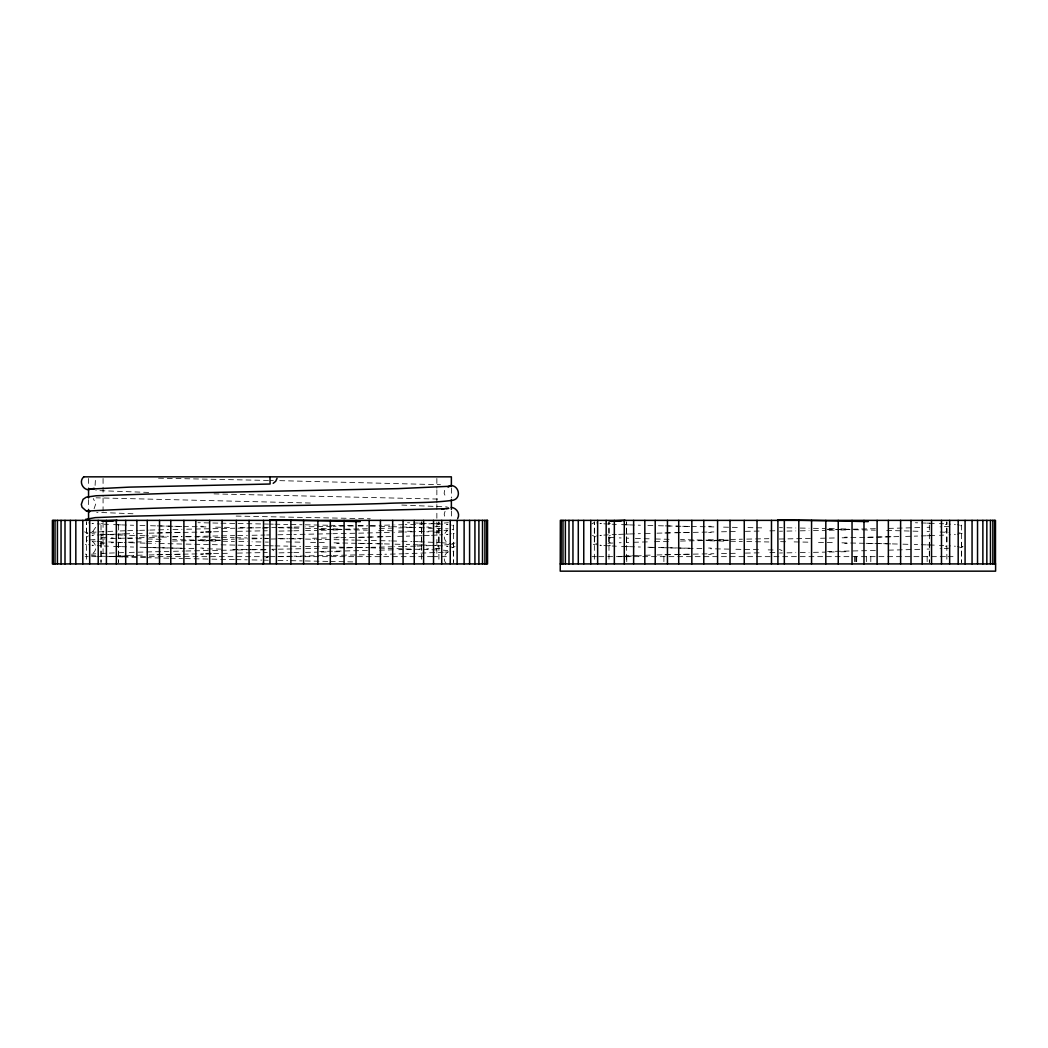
<?xml version="1.0" encoding="UTF-8"?>
<svg xmlns="http://www.w3.org/2000/svg" width="1048" height="1048" viewBox="0 0 1048 1048"><rect width="100%" height="100%" fill="white"/><g stroke="black" fill="none" stroke-linecap="round" stroke-linejoin="round"><path stroke-width="0.75" stroke-dasharray="5 3.75" d="M86.395 542.144L86.395 521.93L86.395 562.357M101.027 542.144L101.027 562.357L101.027 521.93M118.529 542.144L118.529 562.357L118.529 521.93M421.401 542.144L421.401 521.93L421.401 562.357M438.902 542.144L438.902 521.93L438.902 562.357M453.535 542.144L453.535 562.357L453.535 521.93M594.347 542.144L594.347 521.93L594.347 562.357M608.98 542.144L608.98 521.93L608.98 562.357M626.481 542.144L626.481 521.93L626.481 562.357M929.34 542.144L929.34 562.357L929.34 521.93M946.842 542.144L946.842 521.93L946.842 562.357M961.475 542.144L961.475 562.357L961.475 521.93M444.68 490.359L444.116 493.254L446.147 498.193M95.093 485.434L95.407 479.892M445.059 511.359L444.156 514.149L445.583 519.297M95.656 527.327L92.512 531.899M94.084 508.752L95.813 503.708L93.272 498.534M93.207 553.148C97.084 549.938 96.311 543.362 91.831 541.109L92.683 541.436M448.505 551.811C443.802 553.829 442.728 560.497 446.553 563.916M591.793 523.921L594.151 522.572M266.257 557.667L267.974 556.933M89.761 532.974L93.364 531.572M86.512 540.624L87.39 540.283M452.657 525.821L453.548 525.48M452.697 547.462L451.819 547.803L455.042 546.584M960.61 525.821L961.488 525.48M962.09 546.938L962.981 546.584L959.758 547.803M85.399 544.672L86.29 544.331M446.867 530.76L447.732 530.432C442.217 533.498 443.566 542.471 449.749 543.768M452.461 543.873L451.583 544.213L455.029 542.969M593.351 544.672L597.373 543.611M91.477 554.209L95.748 553.789M90.036 539.943L96.992 539.34M93.233 532.292L96.102 532.07M444.26 523.044L448.334 522.729M443.959 530.432L446.828 530.196M444.601 544.894L448.95 544.554M444.797 552.126L447.679 551.89M99.023 531.873L117.114 531.048M99.979 539.17L107.525 538.803M436.859 523.502L439.846 523.332M436.558 530.878L442.531 530.537M443.356 552.231L405.537 553.724M101.302 535.397L102.416 535.332M101.302 542.641L102.311 542.602M609.242 535.397L610.368 535.332M609.242 542.641L610.264 542.602M433.82 523.633L426.248 523.948M433.531 531.009L425.96 531.323M101.774 553.449L107.879 553.174M435.51 545.379L438.575 545.235M424.728 524L417.156 524.275M110.551 538.659L116.629 538.436M424.44 531.388L416.881 531.65M109.411 553.095L117.062 552.82M426.313 545.759L430.925 545.589M120.14 530.943L126.166 530.746M127.673 530.694L138.113 530.393M415.65 524.314L405.157 524.642M119.668 538.318L125.695 538.135M127.214 538.082L137.668 537.768M415.375 531.703L404.882 532.017M118.594 552.755L126.205 552.519M415.624 546.126L405.039 546.44M417.143 546.074L421.715 545.929M139.594 530.354L148.397 530.118M403.663 524.681L394.795 524.93M139.161 537.729L147.965 537.493M403.401 532.057L394.533 532.305M129.245 552.414L168.859 551.392M403.532 546.48L394.611 546.729M404.043 553.763L384.878 554.274M149.851 530.078L168.322 529.62M384.59 525.192L393.341 524.969M149.432 537.454L160.017 537.192M384.328 532.567L393.079 532.345M393.131 546.755L371.398 547.292M370.363 525.533L381.42 525.271M161.602 537.152L169.514 536.969M381.171 532.646L357.958 533.183M381.708 554.353L358.377 554.89M172.933 529.515L182.038 529.319M186.675 529.214L234.909 528.231M358.206 525.795L367.324 525.598M353.569 525.899L333.094 526.332M172.553 536.904L181.671 536.694M186.321 536.602L211.355 536.078M354.918 533.249L332.845 533.707M173.47 551.287L184.199 551.052M185.823 551.012L211.08 550.488M357.578 547.606L369.852 547.331M344.726 547.868L319.863 548.379M346.338 547.842L356.045 547.632M355.324 554.955L333.146 555.414M331.574 526.358L305.309 526.882M200.679 532.62L203.194 532.567M321.33 530.262L329.098 530.105M332.937 530.026L339.513 529.895M305.505 530.576L317.4 530.34M212.862 536.052L234.608 535.62M331.325 533.733L293.899 534.48M200.417 539.877L207.006 539.733M210.844 539.668L218.613 539.51M336.749 537.205L339.264 537.152M222.53 539.432L234.451 539.196M813.445 530.576L825.352 530.34M708.618 532.62L711.134 532.567M829.269 530.262L837.038 530.105M840.876 530.026L847.452 529.895M730.482 539.432L742.39 539.196M708.356 539.877L714.946 539.733M718.784 539.668L726.552 539.51M844.688 537.205L847.203 537.152M212.613 550.462L234.542 550.03M305.662 548.654L318.291 548.405M200.679 554.379L203.194 554.327M339.513 551.667L332.937 551.798M305.505 552.348L317.4 552.113M321.33 552.034L329.098 551.877M331.627 555.453L294.016 556.187M813.445 552.348L825.352 552.113M829.269 552.034L837.038 551.877M708.618 554.379L711.134 554.327M840.876 551.798L847.452 551.667M238.093 528.179L268.498 527.589M271.707 527.524L276.541 527.432M278.139 527.406L292.562 527.131M294.161 527.092L300.527 526.974M279.017 531.087L292.313 530.825M293.781 530.799L301.117 530.655M237.791 535.554L247.354 535.371M252.136 535.279L265 535.03M266.611 535.004L269.834 534.939M277.877 534.781L292.3 534.506M238.826 539.104L247.629 538.934M252.057 538.855L260.926 538.685M265.38 538.593L268.34 538.541M779.529 531.231L782.502 531.166M786.956 531.087L795.825 530.917M800.253 530.825L809.056 530.655M746.765 539.104L754.101 538.973M755.569 538.934L768.865 538.685M237.765 549.964L250.629 549.715M252.241 549.689L268.484 549.375M271.733 549.309L276.607 549.217M278.231 549.191L304.064 548.694M279.017 552.859L292.313 552.597M293.781 552.571L301.117 552.427M277.917 556.501L292.418 556.226M779.529 552.99L782.502 552.938M786.956 552.859L795.825 552.689M800.253 552.597L809.056 552.427M85.085 556.658L88.255 556.658M91.595 556.658L95.918 556.658M96.796 556.658L268.904 556.658M269.965 556.658L432.274 556.658M432.614 556.658L448.518 556.658M592.133 556.658L596.469 556.658M598.788 556.658L604.08 556.658M607.67 556.658L940.213 556.658M940.554 556.658L947.313 556.658M948.021 556.658L956.457 556.658M268.498 480.442L156.833 478.137M270.109 480.469L273.332 480.534M279.79 480.652L440.474 484.713M214.015 493.883L437.645 499.058M310.339 503.027L96.049 497.826M236.141 516.075L370.285 518.76M711.134 526.319L708.618 526.266M829.269 528.624L837.038 528.781M840.876 528.86L847.465 528.991M786.956 527.799L795.825 527.969M800.253 528.061L809.056 528.218M813.431 528.31L825.339 528.546M779.529 527.655L782.502 527.72M238.145 523.502L268.498 524.092M270.109 524.118L273.318 524.183M274.917 524.21L287.755 524.459M290.938 524.524L302.073 524.734M217.827 523.109L197.993 522.703M220.945 523.162L234.975 523.437M305.243 524.799L328.443 525.258M329.963 525.284L353.425 525.769M279.004 527.799L292.313 528.061M293.781 528.087L301.117 528.218M305.492 528.31L317.4 528.546M321.33 528.624L329.098 528.781M332.937 528.86L339.526 528.991M203.194 526.319L200.679 526.266M844.688 543.454L847.203 543.506M714.946 540.912L708.369 540.781M718.784 540.991L726.552 541.148M730.469 541.226L742.377 541.462M746.765 541.541L754.101 541.685M755.569 541.711L768.865 541.973M251.926 538.056L261.699 538.24M263.323 538.266L268.209 538.358M277.969 538.554L287.742 538.738M219.949 537.428L209.115 537.205M221.534 537.454L234.189 537.703M235.8 537.742L247.092 537.965M290.964 538.803L300.645 538.986M305.479 539.078L314.963 539.261M316.535 539.301L339.735 539.759M207.583 537.179L195.033 536.917M711.134 548.091L708.618 548.038M260.926 541.973L252.044 541.803M265.38 542.052L268.34 542.117M222.53 541.226L234.438 541.462M238.813 541.541L247.629 541.711M207.006 540.912L200.417 540.781M210.844 540.991L218.613 541.148M336.749 543.454L339.264 543.506M238.001 545.17L268.498 545.746M270.109 545.785L273.332 545.851M274.943 545.877L287.846 546.126M291.043 546.178L300.632 546.375M234.804 545.104L184.815 544.082M305.413 546.466L328.731 546.925M330.251 546.951L353.818 547.449M203.194 548.091L200.679 548.038M252.005 559.92L261.725 560.117M263.349 560.143L268.209 560.235M277.93 560.418L287.65 560.615M234.359 559.58L209.404 559.095M235.957 559.619L247.197 559.829M290.859 560.667L302.099 560.89M305.309 560.955L328.718 561.414M207.871 559.056L184.094 558.558M330.251 561.44L353.923 561.938M358.049 525.873L367.154 526.083M342.984 539.838L354.316 540.074M185.313 536.72L193.422 536.89M355.94 540.113L366.708 540.349M172.92 536.445L182.156 536.641M356.949 547.514L366.093 547.724M181.763 544.017L158.497 543.48M170.313 558.256L182.562 558.532M370.193 526.148L378.079 526.332M379.664 526.371L390.223 526.633M371.32 540.454L390.144 540.912M157.095 536.078L146.51 535.803M158.707 536.104L168.309 536.34M370.664 547.816L440.356 550.03M168.78 558.217L147.1 557.693M148.646 492.429L95.866 490.529M391.677 526.672L400.467 526.908M391.611 540.938L398.987 541.135M145.043 535.764L136.083 535.528M145.096 543.139L136.214 542.903M146.563 543.178L155.327 543.414M145.62 557.654L124.66 557.051M401.816 505.071L447.208 506.918M132.965 513.756L96.704 512.315M401.947 526.947L448.033 528.834M402 541.213L411.93 541.502M134.576 535.476L123.978 535.161M134.733 542.864L124.214 542.537M413.436 541.554L421.702 541.816M117.861 534.965L122.446 535.109M122.708 542.484L115.123 542.222M118.581 556.855L123.14 556.999M409.375 527.157L411.471 527.223M428.999 527.838L431.396 527.917M419.436 541.75L440.514 542.668M108.638 534.624L113.25 534.794M113.603 542.17L106.005 541.855M109.398 556.514L113.996 556.684M100.975 534.284L104.04 534.414M101.761 556.174L104.813 556.305M945.453 524.445L946.58 524.511M945.558 531.716L946.58 531.768M610.368 523.542L609.242 523.489M945.453 546.218L946.58 546.283M437.514 524.445L438.64 524.511M610.264 538.056L609.242 538.004M437.619 531.716L438.64 531.768M610.368 545.314L609.242 545.261M102.285 523.542L101.433 523.502M437.514 546.218L438.64 546.283M102.311 538.056L101.551 538.017M96.992 541.371L102.979 541.711M441.994 542.759L446.291 543.1M443.356 550.2L447.679 550.541M92.014 533.707L94.923 533.943M92.683 541.03L95.565 541.266M91.412 555.492L95.748 555.833M958.448 532.725L962.077 533.615M595.631 536.825L592.461 535.476M452.133 529.292L453.011 529.633M453.247 533.275L454.138 533.615M452.959 551.3L453.849 551.641M87.05 532.908L87.927 533.249L84.547 531.86M86.814 536.484L87.691 536.825M85.294 554.064L86.185 554.405M927.153 556.658L927.153 563.916M870.809 556.658L870.809 563.916M866.342 556.658L866.342 563.916M856.701 556.658L856.701 562.095M856.57 556.658L856.57 563.916M855.705 556.658L855.705 563.916M854.539 556.658L854.539 562.462M663.895 556.658L663.895 563.916M626.756 556.658L626.756 562.462M451.374 488.237L451.374 498.01M451.374 511.044L451.374 519.192M436.859 478.464L436.859 488.237M436.859 489.861L436.859 502.896M436.859 504.52L436.859 556.658M103.071 478.464L103.071 496.385M103.071 498.01L103.071 511.044M103.071 522.441L103.071 556.658M88.556 478.464L88.556 486.613M88.556 499.634L88.556 507.782M265.812 557.968A7.257 7.257 0 0 1 268.76 556.75M110.878 556.658A181.487 2.974 -0.6 0 1 111.599 556.632M115.424 556.488A181.487 2.974 -0.6 0 1 117.035 556.423M272.454 549.833A7.257 7.244 0 0 1 273.751 550.462M220.316 540.585A181.474 1.402 1 0 1 172.527 539.589M161.156 539.314A181.474 2.515 0.8 0 1 146.707 538.96M141.205 538.816A181.474 2.515 0.8 0 1 128.144 538.436M120.782 538.2A181.474 2.515 0.8 0 1 118.424 538.122M113.184 537.965A181.474 3.249 0.4 0 1 111.311 537.886M106.084 537.676A181.474 3.249 0.4 0 1 100.045 537.375M88.635 536.013A181.474 3.458 0 0 1 89.918 535.698M91.988 535.449A181.474 3.458 0 0 1 92.905 535.358M92.486 535.371A181.474 3.17 -0.4 0 1 93.508 535.292M97.307 535.017A181.474 3.17 -0.4 0 1 100.477 534.847M104.171 534.65A181.474 3.17 -0.4 0 1 108.416 534.467M110.747 534.375A181.474 3.17 -0.4 0 1 118.621 534.087M121.542 533.982A181.474 3.17 -0.4 0 1 124.62 533.891M117.743 534.1A181.474 2.384 -0.8 0 1 120.638 534.008M124.699 533.877A181.474 2.384 -0.8 0 1 133.62 533.602M137.249 533.511A181.474 2.384 -0.8 0 1 144.952 533.301M149.039 533.183A181.474 2.384 -0.8 0 1 181.763 532.423M156.964 533A181.474 1.205 -1 0 1 203.639 531.991M213.582 531.794A181.474 1.205 -1 0 1 229.368 531.48M237.438 531.323A181.474 1.205 -1 0 1 267.279 530.773M367.416 528.703A181.474 1.402 -1 0 1 319.627 529.699M421.519 527.236A181.474 2.515 -0.8 0 1 419.148 527.314M411.799 527.55A181.474 2.515 -0.8 0 1 398.725 527.93M393.223 528.074A181.474 2.515 -0.8 0 1 378.786 528.428M439.885 526.489A181.474 3.249 -0.4 0 1 433.846 526.79M428.619 527A181.474 3.249 -0.4 0 1 426.759 527.079M447.038 524.472A181.474 3.458 0 0 1 447.954 524.563M450.024 524.812A181.474 3.458 0 0 1 451.295 525.127M418.401 523.096A181.474 3.17 0.4 0 0 415.322 523.004A181.474 2.384 0.8 0 0 407.489 522.755M421.322 523.201A181.474 3.17 0.4 0 1 429.195 523.489M431.527 523.581A181.474 3.17 0.4 0 1 435.758 523.777M439.466 523.961A181.474 3.17 0.4 0 1 442.636 524.144M446.435 524.406A181.474 3.17 0.4 0 1 447.457 524.498M419.305 523.122A181.474 2.384 0.8 0 1 422.187 523.214M267.279 528.113A181.474 1.205 1 0 1 261.895 528.022M253.747 527.865A181.474 1.205 1 0 1 237.438 527.563M229.368 527.406A181.474 1.205 1 0 1 213.596 527.092M205.958 526.934A181.474 1.205 1 0 1 156.99 525.873M319.627 529.188A181.474 1.402 1 0 1 367.403 530.183M378.773 530.458A181.474 2.515 0.8 0 1 393.223 530.812M398.725 530.956A181.474 2.515 0.8 0 1 411.785 531.336M419.148 531.572A181.474 2.515 0.8 0 1 421.519 531.65M426.759 531.808A181.474 3.249 0.4 0 1 428.632 531.873M433.859 532.096A181.474 3.249 0.4 0 1 439.898 532.397M451.295 533.746A181.474 3.458 0 0 1 450.024 534.074M447.954 534.323A181.474 3.458 0 0 1 447.038 534.401M447.457 534.388A181.474 3.17 -0.4 0 1 446.435 534.48M442.636 534.742A181.474 3.17 -0.4 0 1 439.466 534.925M435.758 535.109A181.474 3.17 -0.4 0 1 431.527 535.305M429.195 535.397A181.474 3.17 -0.4 0 1 421.322 535.685M418.401 535.777A181.474 3.17 -0.4 0 1 415.322 535.882A181.474 2.384 -0.8 0 1 406.323 536.157M422.2 535.659A181.474 2.384 -0.8 0 1 419.318 535.764M402.707 536.262A181.474 2.384 -0.8 0 1 394.991 536.471M390.904 536.576A181.474 2.384 -0.8 0 1 358.18 537.336M382.952 536.759A181.474 1.205 -1 0 1 377.621 536.89M372.066 537.008A181.474 1.205 -1 0 1 333.985 537.821M326.347 537.978A181.474 1.205 -1 0 1 310.575 538.292M302.492 538.449A181.474 1.205 -1 0 1 269.978 539.052M172.527 541.069A181.474 1.402 -1 0 1 220.316 540.074M118.424 542.537A181.474 2.515 -0.8 0 1 120.795 542.445M128.144 542.222A181.474 2.515 -0.8 0 1 141.218 541.842M146.72 541.698A181.474 2.515 -0.8 0 1 161.169 541.344M100.045 543.27A181.474 3.249 -0.4 0 1 106.084 542.982M111.311 542.759A181.474 3.249 -0.4 0 1 113.171 542.694M92.905 545.288A181.474 3.458 0 0 1 91.988 545.209M89.918 544.96A181.474 3.458 0 0 1 88.635 544.633M121.542 546.663A181.474 3.17 0.4 0 0 124.62 546.768A181.474 2.384 0.8 0 0 133.607 547.043M118.621 546.571A181.474 3.17 0.4 0 1 110.747 546.283M108.416 546.191A181.474 3.17 0.4 0 1 104.171 545.995M100.477 545.812A181.474 3.17 0.4 0 1 97.307 545.628M93.508 545.366A181.474 3.17 0.4 0 1 92.486 545.274M181.763 548.222A181.474 2.384 0.8 0 1 149.026 547.462M144.938 547.357A181.474 2.384 0.8 0 1 137.236 547.148M120.625 546.65A181.474 2.384 0.8 0 1 117.73 546.545M265.131 549.964A181.474 1.205 1 0 1 260.258 549.873M255.371 549.781A181.474 1.205 1 0 1 230.927 549.322M221.272 549.126A181.474 1.205 1 0 1 202.709 548.759M193.919 548.576A181.474 1.205 1 0 1 141.663 547.397M111.756 556.436A181.474 2.83 -0.6 0 1 116.511 556.265M119.053 556.174A181.474 2.83 -0.6 0 1 127.319 555.912M130.293 555.82A181.474 2.83 -0.6 0 1 133.384 555.728M117.743 555.872A181.474 2.384 -0.8 0 1 120.625 555.781M124.699 555.65A181.474 2.384 -0.8 0 1 133.62 555.375M137.249 555.27A181.474 2.384 -0.8 0 1 144.952 555.06M149.039 554.955A181.474 2.384 -0.8 0 1 181.763 554.196M156.964 554.772A181.474 1.205 -1 0 1 203.639 553.763M213.582 553.554A181.474 1.205 -1 0 1 229.368 553.252M237.438 553.095A181.474 1.205 -1 0 1 267.279 552.532M367.416 550.462A181.474 1.402 -1 0 1 319.627 551.471M421.519 549.008A181.474 2.515 -0.8 0 1 419.148 549.087M411.799 549.322A181.474 2.515 -0.8 0 1 398.725 549.702M393.223 549.846A181.474 2.515 -0.8 0 1 378.786 550.2M439.885 548.261A181.474 3.249 -0.4 0 1 433.846 548.562M428.619 548.772A181.474 3.249 -0.4 0 1 426.759 548.851M447.038 546.244A181.474 3.458 0 0 1 447.954 546.336M450.024 546.584A181.474 3.458 0 0 1 451.295 546.899M418.401 544.868A181.474 3.17 0.4 0 0 415.322 544.777A181.474 2.384 0.8 0 0 406.31 544.488M421.322 544.973A181.474 3.17 0.4 0 1 429.195 545.261M431.527 545.353A181.474 3.17 0.4 0 1 435.758 545.536M439.466 545.72A181.474 3.17 0.4 0 1 442.636 545.903M446.435 546.178A181.474 3.17 0.4 0 1 447.457 546.257M358.18 543.309A181.474 2.384 0.8 0 1 390.904 544.069M394.991 544.174A181.474 2.384 0.8 0 1 402.694 544.384M419.305 544.894A181.474 2.384 0.8 0 1 422.187 544.986M286.196 541.895A181.474 1.205 1 0 1 302.505 542.209M310.575 542.366A181.474 1.205 1 0 1 326.347 542.681M333.985 542.825A181.474 1.205 1 0 1 372.092 543.637M377.647 543.768A181.474 1.205 1 0 1 382.979 543.886M92.905 523.528A181.474 3.458 0 0 1 91.988 523.437M89.918 523.188A181.474 3.458 0 0 1 88.635 522.873M121.542 524.904A181.474 3.17 0.4 0 0 124.62 524.996A181.474 2.384 0.8 0 0 133.62 525.271M118.621 524.799A181.474 3.17 0.4 0 1 110.747 524.511M108.416 524.419A181.474 3.17 0.4 0 1 104.171 524.223M100.477 524.039A181.474 3.17 0.4 0 1 97.307 523.856M93.508 523.594A181.474 3.17 0.4 0 1 92.486 523.502M181.763 526.45A181.474 2.384 0.8 0 1 149.026 525.69M144.938 525.585A181.474 2.384 0.8 0 1 137.236 525.375M120.625 524.878A181.474 2.384 0.8 0 1 117.73 524.786M618.818 556.658A181.487 2.974 -0.6 0 1 620.285 556.593M624.176 556.449A181.487 2.974 -0.6 0 1 624.975 556.423M779.411 549.558A7.257 7.244 0 0 1 782.005 550.672M780.603 541.659A181.474 1.205 1 0 1 785.987 541.75M794.135 541.895A181.474 1.205 1 0 1 810.445 542.209M818.514 542.366A181.474 1.205 1 0 1 834.3 542.681M841.924 542.825A181.474 1.205 1 0 1 890.918 543.886M728.255 540.585A181.474 1.402 1 0 1 680.466 539.589M669.096 539.314A181.474 2.515 0.8 0 1 654.646 538.96M649.157 538.816A181.474 2.515 0.8 0 1 633.595 538.358M628.721 538.2A181.474 2.515 0.8 0 1 626.363 538.122M621.123 537.965A181.474 3.249 0.4 0 1 619.25 537.886M614.036 537.676A181.474 3.249 0.4 0 1 607.984 537.375M596.574 536.013A181.474 3.458 0 0 1 597.858 535.698M599.928 535.449A181.474 3.458 0 0 1 600.845 535.358M600.425 535.371A181.474 3.17 -0.4 0 1 601.447 535.292M603.858 535.109A181.474 3.17 -0.4 0 1 608.416 534.847M612.124 534.65A181.474 3.17 -0.4 0 1 616.355 534.467M618.687 534.375A181.474 3.17 -0.4 0 1 626.56 534.087M629.481 533.982A181.474 3.17 -0.4 0 1 632.56 533.891A181.474 2.384 -0.8 0 1 640.394 533.642M625.682 534.1A181.474 2.384 -0.8 0 1 628.577 534.008M645.188 533.511A181.474 2.384 -0.8 0 1 652.891 533.301M656.978 533.183A181.474 2.384 -0.8 0 1 689.702 532.423M664.904 533A181.474 1.205 -1 0 1 670.235 532.882M675.79 532.764A181.474 1.205 -1 0 1 713.898 531.939M721.522 531.794A181.474 1.205 -1 0 1 737.307 531.48M745.377 531.323A181.474 1.205 -1 0 1 761.686 531.022M769.835 530.864A181.474 1.205 -1 0 1 777.904 530.72M875.355 528.703A181.474 1.402 -1 0 1 827.566 529.699M929.458 527.236A181.474 2.515 -0.8 0 1 927.087 527.314M919.738 527.55A181.474 2.515 -0.8 0 1 886.726 528.428M949.278 526.41A181.474 3.249 -0.4 0 1 940.108 526.856M957.387 524.721A181.474 3.458 0 0 1 959.313 525.218M926.34 523.096A181.474 3.17 0.4 0 0 923.262 523.004A181.474 2.384 0.8 0 0 915.428 522.755M929.262 523.201A181.474 3.17 0.4 0 1 934.659 523.397M939.466 523.581A181.474 3.17 0.4 0 1 943.698 523.777M949.056 524.052A181.474 3.17 0.4 0 1 950.575 524.144M954.374 524.406A181.474 3.17 0.4 0 1 955.396 524.498M927.244 523.122A181.474 2.384 0.8 0 1 930.139 523.214M827.566 529.188A181.474 1.402 1 0 1 875.342 530.183M886.713 530.458A181.474 2.515 0.8 0 1 919.738 531.336M927.087 531.572A181.474 2.515 0.8 0 1 929.458 531.65M940.121 532.017A181.474 3.249 0.4 0 1 949.278 532.476M959.313 533.668A181.474 3.458 0 0 1 957.387 534.153M955.396 534.388A181.474 3.17 -0.4 0 1 954.374 534.48M950.575 534.742A181.474 3.17 -0.4 0 1 949.056 534.834M943.711 535.109A181.474 3.17 -0.4 0 1 939.466 535.305M934.659 535.489A181.474 3.17 -0.4 0 1 929.262 535.685M926.34 535.777A181.474 3.17 -0.4 0 1 923.262 535.882A181.474 2.384 -0.8 0 1 914.262 536.157M930.139 535.659A181.474 2.384 -0.8 0 1 927.257 535.764M910.647 536.262A181.474 2.384 -0.8 0 1 902.931 536.471M898.843 536.576A181.474 2.384 -0.8 0 1 866.12 537.336M890.892 536.759A181.474 1.205 -1 0 1 841.924 537.821M834.287 537.978A181.474 1.205 -1 0 1 818.514 538.292M810.445 538.449A181.474 1.205 -1 0 1 777.917 539.052M680.48 541.069A181.474 1.402 -1 0 1 728.255 540.074M626.363 542.537A181.474 2.515 -0.8 0 1 628.735 542.445M633.595 542.288A181.474 2.515 -0.8 0 1 649.157 541.842M654.659 541.698A181.474 2.515 -0.8 0 1 669.109 541.344M607.984 543.27A181.474 3.249 -0.4 0 1 614.023 542.982M619.25 542.759A181.474 3.249 -0.4 0 1 621.123 542.694M600.845 545.288A181.474 3.458 0 0 1 599.928 545.209M597.858 544.96A181.474 3.458 0 0 1 596.574 544.633M629.481 546.663A181.474 3.17 0.4 0 0 632.56 546.768A181.474 2.384 0.8 0 0 640.38 547.017M626.56 546.571A181.474 3.17 0.4 0 1 618.687 546.283M616.355 546.191A181.474 3.17 0.4 0 1 612.111 545.995M608.416 545.812A181.474 3.17 0.4 0 1 603.858 545.536M601.447 545.366A181.474 3.17 0.4 0 1 600.425 545.274M689.702 548.222A181.474 2.384 0.8 0 1 656.965 547.462M652.878 547.357A181.474 2.384 0.8 0 1 645.175 547.148M628.564 546.65A181.474 2.384 0.8 0 1 625.682 546.545M773.07 549.964A181.474 1.205 1 0 1 768.197 549.873M758.411 549.689A181.474 1.205 1 0 1 734.019 549.231M729.212 549.126A181.474 1.205 1 0 1 710.649 548.759M701.859 548.576A181.474 1.205 1 0 1 660.528 547.659M654.895 547.528A181.474 1.205 1 0 1 649.603 547.397M619.696 556.436A181.474 2.83 -0.6 0 1 624.451 556.265M626.992 556.174A181.474 2.83 -0.6 0 1 635.258 555.912M638.232 555.82A181.474 2.83 -0.6 0 1 641.324 555.728M625.682 555.872A181.474 2.384 -0.8 0 1 628.577 555.781M632.638 555.65A181.474 2.384 -0.8 0 1 640.394 555.414M645.188 555.27A181.474 2.384 -0.8 0 1 652.891 555.06M656.978 554.955A181.474 2.384 -0.8 0 1 689.702 554.196M664.904 554.772A181.474 1.205 -1 0 1 670.235 554.654M675.79 554.523A181.474 1.205 -1 0 1 713.898 553.711M721.522 553.554A181.474 1.205 -1 0 1 737.307 553.252M745.377 553.095A181.474 1.205 -1 0 1 761.686 552.781M769.835 552.637A181.474 1.205 -1 0 1 777.904 552.493M875.355 550.462A181.474 1.402 -1 0 1 827.566 551.471M929.458 549.008A181.474 2.515 -0.8 0 1 927.087 549.087M919.738 549.322A181.474 2.515 -0.8 0 1 886.726 550.2M949.278 548.183A181.474 3.249 -0.4 0 1 940.108 548.628M957.387 546.493A181.474 3.458 0 0 1 959.313 546.99M926.34 544.868A181.474 3.17 0.4 0 0 923.262 544.777A181.474 2.384 0.8 0 0 914.262 544.488M929.262 544.973A181.474 3.17 0.4 0 1 934.659 545.156M939.466 545.353A181.474 3.17 0.4 0 1 943.698 545.536M949.056 545.812A181.474 3.17 0.4 0 1 950.575 545.903M954.374 546.178A181.474 3.17 0.4 0 1 955.396 546.257M866.12 543.309A181.474 2.384 0.8 0 1 898.843 544.069M902.931 544.174A181.474 2.384 0.8 0 1 910.633 544.384M927.244 544.894A181.474 2.384 0.8 0 1 930.139 544.986M600.845 523.528A181.474 3.458 0 0 1 599.928 523.437M597.858 523.188A181.474 3.458 0 0 1 596.574 522.873M629.481 524.904A181.474 3.17 0.4 0 0 632.56 524.996A181.474 2.384 0.8 0 0 640.38 525.245M626.56 524.799A181.474 3.17 0.4 0 1 618.687 524.511M616.355 524.419A181.474 3.17 0.4 0 1 612.111 524.223M608.416 524.039A181.474 3.17 0.4 0 1 603.858 523.777M601.447 523.594A181.474 3.17 0.4 0 1 600.425 523.502M689.702 526.45A181.474 2.384 0.8 0 1 656.965 525.69M652.891 525.585A181.474 2.384 0.8 0 1 645.175 525.375M628.564 524.878A181.474 2.384 0.8 0 1 625.682 524.786M761.686 527.865A181.474 1.205 1 0 1 745.377 527.563M737.307 527.406A181.474 1.205 1 0 1 721.535 527.092M713.898 526.934A181.474 1.205 1 0 1 675.803 526.122M670.248 526.004A181.474 1.205 1 0 1 664.93 525.873"/><path stroke-width="1.5" d="M457.688 518.511C460.465 513.664 456.509 507.861 451.269 507.376M277.052 478.386L275.676 481.32L273.201 483.325M83.761 476.84C78.639 481.255 82.543 489.678 88.91 489.848M90.953 489.128L94.385 488.46L88.91 489.167L129.336 487.124L270.109 484.019L269.965 476.84M85.504 519.376L95.224 517.633L128.786 516.258L444.3 508.739M448.623 486.455L447.758 486.783L450.404 486.246L398.148 488.63L168.951 493.385L96.049 495.769L86.263 497.184L83.041 499.333L81.312 504.389L82.045 507.232L86.211 510.913L89.774 511.634L87.102 511.254M89.774 510.952C188.103 505.581 286.72 506.603 385.14 503.472C407.803 502.32 430.741 503.381 453.247 500.21C461.814 497.892 458.828 485.014 450.404 485.565M445.99 508.608L448.57 508.28M441.706 508.948L448.649 508.398M101.302 520.882L102.311 520.83M609.242 520.882L610.264 520.83M83.722 476.84L451.374 476.84L451.374 486.613M560.221 563.916L995.6 563.916L995.6 571.16L560.221 571.16L560.339 520.371L995.482 520.371L995.482 563.916M269.952 563.365L269.965 520.371M994.67 520.371L994.67 563.916M992.849 520.371L992.849 563.916M990.452 520.371L990.452 563.916M986.836 520.371L986.836 563.916M982.867 520.371L982.867 563.916M977.535 520.371L977.535 563.916M972.059 520.371L972.059 563.916M965.077 520.371L965.077 563.916M958.186 520.371L958.186 563.916M949.658 520.371L949.658 563.916M941.484 520.371L941.484 563.916M931.541 520.371L931.541 563.916M922.188 520.371L922.188 563.916M911 520.371L911 563.916M900.612 520.371L900.612 563.916M888.363 520.371L888.363 563.916M877.111 520.371L877.111 563.916M863.984 520.371L863.984 563.916M852.037 520.371L852.037 563.916M838.243 520.371L838.243 563.916M825.811 520.371L825.811 563.916M811.558 520.371L811.558 563.916M798.812 520.371L798.812 563.916M784.336 520.371L784.336 563.916M777.904 520.371L777.904 563.916M771.485 520.371L771.485 563.916M757.01 520.371L757.01 563.916M744.263 520.371L744.263 563.916M730.011 520.371L730.011 563.916M717.579 520.371L717.579 563.916M703.784 520.371L703.784 563.916M691.837 520.371L691.837 563.916M678.711 520.371L678.711 563.916M667.458 520.371L667.458 563.916M655.21 520.371L655.21 563.916M644.821 520.371L644.821 563.916M633.634 520.371L633.634 563.916M624.281 520.371L624.281 563.916M614.338 520.371L614.338 563.916M606.163 520.371L606.163 563.916M597.635 520.371L597.635 563.916M590.745 520.371L590.745 563.916M583.762 520.371L583.762 563.916M578.286 520.371L578.286 563.916M572.955 520.371L572.955 563.916M568.985 520.371L568.985 563.916M565.37 520.371L565.37 563.916M562.972 520.371L562.972 563.916M561.152 520.371L561.152 563.916M486.731 520.371L486.731 563.916M484.91 520.371L484.91 563.916M482.512 520.371L482.512 563.916M478.897 520.371L478.897 563.916M474.927 520.371L474.927 563.916M469.583 520.371L469.583 563.916M464.12 520.371L464.12 563.916M457.125 520.371L457.125 563.916M451.374 499.634L451.374 509.42M450.247 520.371L450.247 563.916M441.719 520.371L441.719 563.916M433.531 520.371L433.531 563.916M423.602 520.371L423.602 563.916M414.248 520.371L414.248 563.916M403.061 520.371L403.061 563.916M392.673 520.371L392.673 563.916M380.424 520.371L380.424 563.916M369.171 520.371L369.171 563.916M356.045 520.371L356.045 563.916M344.098 520.371L344.098 563.916M330.303 520.371L330.303 563.916M317.858 520.371L317.858 563.916M303.606 520.371L303.606 563.916M290.872 520.371L290.872 563.916M276.384 520.371L276.384 563.916M263.546 520.371L263.546 563.916M249.07 520.371L249.07 563.916M236.324 520.371L236.324 563.916M222.071 520.371L222.071 563.916M209.639 520.371L209.639 563.916M195.832 520.371L195.832 563.916M183.898 520.371L183.898 563.916M170.772 520.371L170.772 563.916M159.519 520.371L159.519 563.916M147.257 520.371L147.257 563.916M136.882 520.371L136.882 563.916M125.695 520.371L125.695 563.916M116.328 520.371L116.328 563.916M106.398 520.371L106.398 563.916M98.211 520.371L98.211 563.916M89.683 520.371L89.683 563.916M88.556 488.237L88.556 498.01M88.556 509.42L88.556 519.192M82.805 520.371L82.805 563.916M75.823 520.371L75.823 563.916M70.347 520.371L70.347 563.916M65.002 520.371L65.002 563.916M61.046 520.371L61.046 563.916M57.43 520.371L57.43 563.916M55.02 520.371L55.02 563.916M53.212 520.371L53.212 563.916M262.707 563.916A7.257 7.257 0 0 1 262.734 563.379M205.958 531.939A181.474 1.205 -1 0 1 211.015 531.847M269.978 519.834A181.474 1.205 1 0 1 360.289 521.616M205.958 553.711A181.474 1.205 -1 0 1 211.015 553.606M106.058 520.817A181.474 3.026 -0.5 0 1 117.324 520.384M102.927 521.354A181.474 3.249 -0.4 0 1 113.171 520.922M777.917 519.834A181.474 1.205 1 0 1 868.229 521.616M613.997 520.817A181.474 3.026 -0.5 0 1 625.263 520.384M610.866 521.354A181.474 3.249 -0.4 0 1 621.123 520.922M487.543 520.371L52.4 520.371L52.4 563.916L487.543 563.916L487.543 520.371"/></g></svg>
